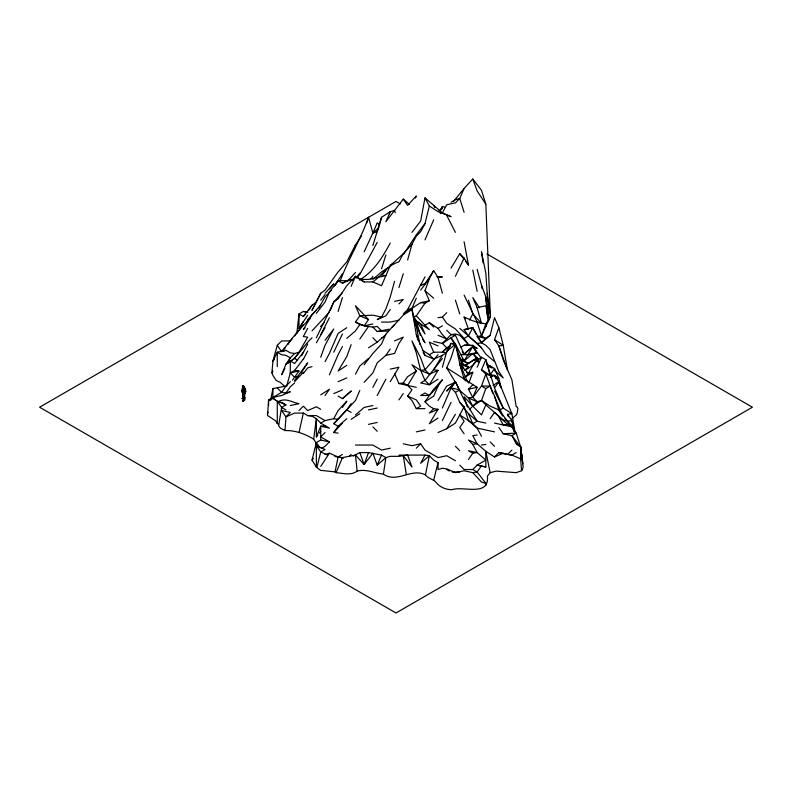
<?xml version="1.0" encoding="UTF-8"?>
<svg xmlns="http://www.w3.org/2000/svg" width="792" height="792" viewBox="0 0 792 792"><rect width="100%" height="100%" fill="white"/><g stroke="black" fill="none" stroke-linecap="round" stroke-linejoin="round"><path stroke-width="1.19" d="M277.269 366.666L277.269 352.232L285.962 350.351L290.308 352.856L294.654 353.48L299 352.232L307.682 337.164L303.336 336.541L307.682 328.383M498.861 427.482L503.207 433.759L511.899 435.64L516.245 443.797L520.591 446.302L523.146 466.607L522.591 468.993L521.591 470.725L516.245 472.656L496.208 471.131L490.169 472.656L487.407 476.081C489.555 497.218 463.142 485.635 451.935 489.713C446.421 489.694 440.59 487.585 436.907 483.348C434.115 479.081 428.383 478.972 425.433 474.913C411.414 467.498 396.861 483.763 383.407 474.091C374.537 473.279 366.3 468.686 357.133 471.111C351.143 475.745 342.946 473.26 336.125 472.656L335.056 471.903L320.443 470.309L316.374 467.141L316.374 442.55L320.72 440.035L329.413 441.916L325.067 446.312L321.592 448.322M317.82 435.026L316.374 436.907L316.374 418.711L312.028 416.206L307.682 415.582L303.336 413.068L294.654 413.068L285.962 416.839L285.011 430.561C295.277 430.214 304.969 433.927 313.662 439.105L316.374 443.5M485.833 467.003L477.14 465.122L485.833 467.003L485.833 451.321L477.14 443.787L468.448 440.025L472.794 444.421L477.14 452.578L485.833 460.103L477.14 465.122L472.794 469.517L464.102 469.517L459.756 465.122M243.679 397.723L242.203 398.683L243.223 398.703L242.203 398.683L243.649 397.208L243.203 395.446M244.629 397.921L244.589 392.882L244.174 396.693M242.421 386.951C241.936 386.041 243.599 387.922 244.025 386.763M244.936 391.416L244.154 392.882L242.392 391.594L243.966 387.229L243.134 385.773L242.451 387.357M243.708 387.1L244.748 388.298L243.966 387.229L243.104 388.199L242.6 387.199M244.54 398.277L244.48 397.079L244.698 398.475L244.124 398.534M243.104 388.199L242.926 387.337L242.481 391.466L242.203 390.773L242.5 388.139L243.332 388.258L242.619 389.149L242.698 392.208L245.243 391.674L245.371 389.565L244.471 393.268L245.104 392M242.679 388.011L243.53 387.872L242.5 388.139L242.778 388.892C242.807 395.584 241.679 385.06 243.53 387.872C244.669 386.526 242.986 386.714 242.995 388.001L243.411 387.179L244.471 387.664L243.857 387.041M242.461 391.555L242.401 388.684L242.778 387.189L243.372 387.278L242.995 388.001L242.639 387.357M243.372 387.278L242.481 386.308M244.51 396.931L244.094 394.723L244.718 400.049L242.807 401.029L243.52 399.812L243.362 393.456L244.104 392.703M243.51 399.178L243.55 398.485L244.253 399.406L243.847 399.891L244.253 399.406M278.715 424.166L277.269 423.562L275.715 420.879L267.587 415.533L268.577 399.901L272.923 398.643L277.269 401.148L281.615 407.425L278.606 425.769L280.467 428.175L285.011 430.561M243.857 387.258L242.718 391.387M284.189 385.882L280.229 382.348L276.18 380.467L272.923 375.329L271.923 372.893L272.923 361.023L277.269 345.332L281.615 340.946L290.308 340.946L292.476 338.432M242.55 390.02L242.481 390.694L243.065 388.377L242.273 391.129L242.797 392.981L243.421 393.347L244.639 391.971M244.461 397.713L244.312 394.852L242.916 391.644L243.827 395.653M245.035 392.07L242.906 392.703L244.085 393.277L242.797 392.981L242.867 390.347L244.48 389.971L244.52 390.713M271.923 372.893L272.923 371.012M296.842 333.274L299 313.978L303.336 311.464L307.682 312.088M244.738 391.931L242.54 391.941L242.778 390.129M242.56 388.743C243.659 388.12 242.461 387.001 242.847 388.03M313.662 439.105L316.374 418.711L320.72 423.106L329.413 428.116L320.72 426.235L316.374 436.907M307.355 321.978L307.682 319.612L316.374 310.197M383.407 474.091L385.892 457.598L390.238 456.34L398.93 456.34L407.623 455.093L411.969 467.013L403.276 455.717L406.286 474.398M242.897 386.427L242.956 387.526M242.481 393.04L243.194 396.574L243.332 395.723M245.084 391.307L245.371 389.565M441.986 208.969L442.382 206.633L444.55 206.95M244.401 396.089L244.56 395.129M244.193 396.089L244.946 392.446L244.53 394.376M244.154 394.089L242.916 391.644M424.997 197.842L429.343 205.999L438.035 211.642L451.064 216.671L442.382 212.9L424.997 197.842L420.651 221.057L411.969 232.353M243.689 395.05L244.312 394.852L244.134 393.842L243.689 395.05L244.431 396.287M270.755 399.277L272.923 388.605L285.962 386.1L290.308 381.714M335.056 471.903L338.105 456.974L342.441 454.459M425.433 474.913L429.343 455.717L424.997 455.093L398.93 455.093M242.52 390.486L242.481 391.466M299 432.521L303.336 413.068M307.147 321.889L307.682 319.612M316.374 467.141L312.028 460.112L316.374 442.55L320.097 447.925M316.919 467.329L320.72 451.955L325.067 449.45L316.374 445.678L320.72 451.955L327.235 454.935M407.623 259.964L411.969 244.273L416.305 236.115L420.651 231.729L424.997 223.572L429.343 205.999M433.689 480.19L438.035 462.617L433.689 460.103L429.343 455.717L420.651 463.241L424.997 455.093M459.756 328.363L477.14 343.431L481.487 342.797L490.169 335.273L494.515 317.701L498.861 327.74L503.207 345.312L507.553 370.408L498.861 345.936L494.515 339.659L498.861 327.74M243.758 394.406L243.857 397.138M354.242 249.589L355.479 244.926L361.498 235.798M286.585 386.377L290.308 372.923L294.654 370.418L303.336 359.123M394.584 281.299L390.238 296.99L385.892 308.91L381.546 317.067L377.2 319.572L385.892 315.81L390.238 309.533M442.382 367.25L446.728 351.559L451.064 343.401L455.41 344.025L464.102 360.984L468.448 363.498L477.14 357.845L478.714 359.558M267.34 414.246L267.963 412.097M244.372 388.714L243.669 388.466L244.164 387.793L245.51 389.615L245.084 390.763L245.342 389.209L245.708 391.317L244.867 391.535L243.59 390.01M366.844 222.859L368.518 217.305L372.864 232.996L364.172 251.826M395.208 212.721L394.584 210.395L390.238 211.652L381.546 217.295L377.2 231.739L372.864 232.996L377.2 222.958L379.813 224.463M244.56 399.554L243.857 400.841L242.807 401.029L243.738 399.673M372.864 245.54L381.546 217.295M340.273 280.695C348.381 259.103 360.796 239.184 368.518 217.305M338.105 311.414L342.441 297.614M381.546 268.755L385.892 254.955M398.93 287.575L403.276 273.765M242.421 390.03L242.778 388.892M242.867 390.347L242.649 391.971C243.946 393.664 246.946 390.387 245.371 392.218M243.292 389.308L243.57 388.07L242.669 389.209L242.58 388.506M389.446 213.929L390.238 211.652L385.892 221.691L403.276 199.099L409.355 204.366M244.857 391.278C246.411 390.288 244.292 387.793 244.946 390.129M320.72 357.232L325.067 345.302L333.759 328.987L325.067 340.283M351.133 344.668L346.787 356.598L338.105 371.022L346.787 365.379M413.701 317.305L416.305 315.8L424.997 303.257L429.343 300.742L424.997 290.704L429.343 278.784L433.689 270.626L438.035 277.537L442.382 293.218M353.311 456.034L359.825 452.578L364.172 464.498L372.864 453.202L377.2 465.132L385.892 457.598L381.546 455.093L368.518 452.578L364.172 464.498L355.479 455.093L342.441 457.598L334.838 456.499M490.169 335.273L485.833 338.412L481.487 335.897L485.833 323.978L490.169 317.077L481.487 335.897L477.14 336.531L481.487 342.797L485.833 345.312L490.169 349.698L498.861 371.666L503.207 377.942L494.515 370.408M468.844 383.11L472.794 372.27L468.448 373.527L464.973 377.042M467.359 407.088L464.102 396.733L472.794 406.147L481.487 400.505L485.833 388.585L490.169 386.07L485.833 374.151L481.487 369.755L485.833 359.716L481.487 357.212L477.14 360.35L472.794 365.369L468.448 373.527L466.706 372.527M243.174 389.575L243.54 388.674M330.284 310.543L333.759 302.009L342.441 292.594M415.444 198.089L416.305 195.961L407.623 205.375L403.276 199.099M336.125 472.656L342.441 457.598M244.134 387.555L244.471 387.664M351.133 286.318L355.479 276.279L364.172 281.922L372.864 281.922L381.546 285.694L390.238 265.607L403.276 253.688L411.969 244.273M333.759 352.202L342.441 334.006M329.413 374.794L338.105 354.717L342.441 346.559M359.825 390.466L355.479 400.505L333.759 423.73L338.105 426.235L346.787 418.711M424.997 239.877L433.689 219.8M416.305 298.238L411.969 308.276L407.623 309.533L403.276 313.929L420.651 302.633L429.343 300.742M490.416 317.612L485.833 204.118L481.487 190.318L472.794 179.012L464.102 188.427L459.756 198.475L455.41 202.861L446.728 204.742L442.382 212.9L440.203 213.533M455.41 276.279L464.102 258.083L459.756 253.697L451.064 268.122M377.2 465.132L381.546 455.093M424.997 401.762L433.689 389.209L442.382 379.794L438.035 386.07L433.689 396.109L424.997 401.762L429.343 406.147L433.689 408.662L438.035 409.286L429.343 423.72L438.035 418.067M485.833 423.096L477.14 421.205L464.102 399.871L455.41 381.675L446.728 391.09L455.41 382.308L446.728 367.874L451.064 357.835L455.41 344.025L451.064 337.768L442.382 343.411L433.689 341.53M442.382 408.028L451.064 387.951L455.41 381.675L459.756 390.466L468.448 397.99L477.14 401.762L481.487 400.505L490.169 406.147L498.861 409.919L507.553 421.215L508.424 423.472M451.064 402.376L442.382 420.582M477.14 367.25L481.487 357.212M481.487 400.505L485.833 404.89L481.487 414.939L472.794 406.147L468.448 397.99L472.794 397.366L477.14 387.328L446.728 367.874M244.005 392.367L243.679 393.089L242.797 392.981L242.471 391.981L243.411 393.673L242.342 392.486L242.5 393.307M244.589 399.297L242.807 401.029M316.374 337.788L333.759 302.009L338.105 298.871L346.787 285.694L355.479 276.279L364.172 281.922M440.847 209.959L442.382 206.633L440.203 210.712M320.72 293.258L312.028 310.207L320.72 293.258L325.067 290.12L338.105 271.913L346.787 261.865L355.479 244.926M446.728 352.192L451.064 343.401L453.242 344.035M284.873 368.468L281.615 374.824L285.962 364.152L290.308 357.875L294.654 353.48M287.595 363.172L290.308 357.875L285.962 355.37L281.615 354.737L277.269 352.232L272.923 361.023L274.507 359.311M301.712 355.717L307.682 344.065M303.336 359.439L307.682 350.965M320.72 334.64L329.413 317.701M244.55 392.169L244.867 391.713M325.067 361.617L329.413 353.46L338.105 333.382L346.787 327.73M403.276 253.688L398.93 261.845C387.882 265.102 381.793 275.398 372.864 281.922M355.479 374.161L359.825 366.003L368.518 358.469M320.72 423.106L325.067 420.592L333.759 418.711L338.105 410.553L346.787 401.138L342.441 407.415M407.623 309.533L424.997 276.903M372.864 387.328L377.2 379.17M377.2 395.485L385.892 379.17M390.238 381.685L398.93 367.25L390.238 369.131M424.997 408.662L416.305 408.662L411.969 400.505L407.623 396.109L411.969 389.842L407.623 385.447L416.305 371.012L411.969 364.736L420.651 370.389L429.343 374.151L438.035 370.389L429.343 384.823L420.651 382.942L424.997 380.427L442.382 358.469M444.985 353.826L442.382 355.331L433.689 369.765L438.035 370.389M469.537 320.057L472.794 313.939L468.448 300.128M477.14 336.531L485.833 338.412L481.487 342.797L472.794 327.74L468.448 335.897L464.102 338.402L455.41 328.987L446.728 323.344L442.382 317.067L438.035 317.691M438.035 400.505L446.728 386.07L455.41 382.308M481.487 358.479L472.794 346.559L464.102 360.984L460.845 360.043M455.41 414.305L446.728 428.729L438.035 432.501M455.41 392.337L459.756 389.832L451.064 387.951L455.41 392.337L459.756 402.376L464.102 406.771L455.41 423.086L446.728 428.729M318.691 308.048L325.067 297L331.383 290.159M316.374 342.797L325.067 327.74M377.2 242.401L359.825 274.408L356.667 277.834M390.238 243.025C382.625 257.252 373.695 271.785 359.34 280.061M245.055 391.397L244.094 392.565L244.886 392.169M245.332 389.793L244.748 390.852L245.263 389.04M242.976 388.565L243.382 387.912M308.93 310.118L312.028 305.187L316.374 302.049M305.078 314.721L303.336 316.483L299 313.978L299 328.403L303.336 321.502M334.996 285.615L338.105 280.685L346.787 280.685L351.133 279.428L353.311 279.903M244.471 393.268L245.035 392.377M242.708 385.882L243.441 385.912L243.025 386.912M242.698 386.714L243.857 386.377L243.441 385.912M243.728 397.327L243.352 398.138M299 328.403L307.682 315.226M334.422 285.962L342.441 273.794M301 373.022L307.682 362.885L294.654 380.457M403.613 254.123L416.305 234.868L424.997 223.572M433.689 270.626L424.997 283.803L420.651 285.061L424.997 284.12M320.72 466.389L329.413 453.202L338.105 456.974L343.53 458.152M287.823 344.53L290.308 340.946M310.296 318.592C299.396 328.244 290.842 340.303 281.615 351.608L277.269 345.332M312.028 337.788C302.762 346.252 297.426 358.35 285.962 364.152L294.654 358.499L299 352.232M285.962 386.1L281.615 392.377L268.577 399.901L268.577 405.484M294.654 370.418L299 371.042L292.476 380.14M277.269 387.981L281.615 392.377L285.962 393L290.308 386.724L294.654 382.962M371.002 278.972L372.864 276.289M359.825 339.025L368.518 326.472L359.825 324.591L355.479 322.087L359.825 315.81L372.864 315.186L381.546 317.067M359.825 324.591L355.479 330.868L346.787 338.402M355.479 322.087L364.172 325.849L368.518 319.572L355.479 305.771L359.825 315.81L368.518 319.572M325.067 395.495L329.413 389.228L320.72 394.871M333.759 423.73L346.787 409.919L351.133 403.653M364.172 382.308L372.864 372.893L377.2 362.855L385.892 355.331L390.238 349.054M338.105 433.135L333.759 432.511L338.105 426.235M394.584 373.527L398.93 383.566L403.276 382.942L407.623 376.665L416.305 371.012M398.93 399.881L403.276 393.604M438.035 354.707L424.997 369.765L420.651 370.389L416.305 352.816L411.969 340.897L420.651 357.845L424.997 369.765L429.343 374.151M478.229 361.142L477.14 359.103L472.794 365.369L465.072 370.389M492.347 375.725L490.169 374.784L494.515 368.508L490.169 366.003L488.001 366.637M514.998 431.62L511.899 413.691L503.207 408.038L494.515 387.961L498.861 381.685L494.515 375.408L490.169 374.784M490.169 418.701L494.515 412.424L507.553 424.354L511.899 426.858L516.245 433.135L520.591 446.935L522.878 463.815M468.448 459.479L472.794 453.202L477.14 452.578L468.448 450.688L472.794 453.202M481.487 465.745L477.14 472.022L472.794 472.646L464.102 470.765L455.41 472.646L446.728 468.884L442.382 468.26L438.035 469.517L438.035 462.617M243.184 387.189L243.53 386.724L242.619 386.308M243.51 396.02L244.055 394.683M303.336 316.483L312.028 305.187M320.72 300.158L325.067 294.505M294.654 335.917L303.336 324.621M316.374 313.315L325.067 302.019L329.413 291.981L338.105 280.685L342.441 283.19L351.133 279.428L352.876 280.427M356.202 277.863L359.825 273.161M303.336 352.222L294.654 363.518L290.308 361.013L290.308 373.21M303.336 373.547L307.682 367.894L312.028 366.637M464.102 188.427L453.677 201.237M420.651 290.08L429.343 278.784M364.172 364.746L372.864 353.45L381.546 344.035L385.892 333.996L403.276 315.167L411.969 309.514L416.305 325.839L419.79 344.411M319.275 433.145L320.72 431.264M469.319 409.662L477.14 401.762L472.794 397.366L481.487 386.07L485.833 374.151L490.169 375.408L485.833 359.716L494.515 387.961M312.028 460.112L313.414 458.41M242.233 391.159L242.5 391.436M329.413 288.862L333.759 283.833L325.067 293.248M324.344 322.304L320.72 326.492L322.463 324.987M451.064 386.694L455.41 381.675M511.899 418.73L516.245 414.968L517.245 413.038L517.869 408.375L517.176 406.9M320.72 305.158L312.028 314.572L303.336 329.64L305.078 327.878M347.579 281.091L355.479 272.537M312.028 330.888L329.413 312.058M382.734 274.052L385.892 270.636M294.654 381.704L303.336 372.29M333.759 432.511L342.441 423.096M429.343 395.485L424.997 392.981L420.651 395.485L429.343 395.485L438.035 386.07M285.09 348.094L281.615 351.608L285.962 350.351M398.93 303.89L403.276 299.495L394.584 301.376M299 410.563L303.336 406.167L307.682 410.563L316.374 406.791L320.72 409.306M368.518 347.807L377.2 342.154L385.892 334.63M391.981 327.225L394.584 324.591M342.441 398.633L351.133 391.1L342.441 398.633L338.105 396.119M325.067 432.511L320.72 436.907L329.413 441.916M442.382 317.067L446.728 312.672M449.985 346.391L446.728 347.807L442.382 352.202L433.689 352.202L429.343 354.707L422.582 350.312M349.401 456.222L351.133 454.459M464.973 370.141L468.448 366.627L460.845 363.33M433.689 408.662L429.343 413.048L438.035 409.286M472.794 397.366L468.448 389.209L472.794 384.823M416.305 448.193L420.651 443.797L424.997 450.074L438.035 457.598L446.728 455.717L455.41 460.726M490.169 472.656L485.833 451.321L494.515 456.974L498.861 452.578L511.899 455.093L520.591 458.855L521.591 470.725M511.899 450.074L507.553 454.459L511.899 455.093L516.245 452.578M372.864 232.996L378.942 227.72M438.907 210.9L442.382 207.88M372.864 279.418L381.546 271.894L390.238 266.241M355.479 414.939L364.172 407.405L372.864 405.524M450.202 345.421L442.382 352.202L445.639 352.668M446.728 351.559L455.41 344.025L459.756 363.488L464.102 379.17L465.548 380.843M460.627 347.312L464.102 345.302L472.794 345.302L477.14 353.46L472.794 346.559L464.102 354.083L460.845 354.559M460.845 354.717L468.448 354.717L477.14 352.826L472.794 353.46L464.102 360.984L462.241 358.301M472.794 346.559L464.102 354.083L462.241 351.4M242.758 393.446L243.768 393.713M351.133 419.334L359.825 413.681M438.035 379.17L429.343 384.823L424.997 380.427L420.651 370.389M465.072 365.379L477.14 357.845L472.794 353.46L468.448 354.717L464.102 354.083L455.41 335.254L451.064 334.63L446.728 330.244M465.072 377.289L472.794 372.27M493.07 385.457L498.861 381.685L511.899 413.691L507.553 414.315L508.385 416.642M451.064 202.237L455.41 199.732L459.756 198.475L464.102 212.276M342.441 283.19L346.787 280.685M281.615 410.563L290.308 412.444L285.962 416.839L281.615 410.563L281.615 407.425L285.962 404.92L281.615 402.405L278.358 401.94M416.305 315.8L424.997 325.215L429.343 322.71L438.035 328.363L442.382 334.63L446.728 339.025L438.035 335.254M438.035 328.363L442.382 325.849M455.41 335.254L451.064 337.768L453.786 343.065M464.973 365.498L468.448 363.498L460.845 360.202M416.305 408.662L420.651 406.147L416.305 399.881L407.623 396.109M499.732 410.048L503.207 408.038L494.515 391.1M242.154 398.445L243.599 397.871M244.114 389.981L245.124 390.961L244.679 390.278L243.045 391.05L245.144 390.119L242.817 390.416M244.075 398.148L244.728 397.594M390.238 264.993L393.495 263.578M394.584 340.897L403.276 337.125L398.93 343.401L394.584 353.44L385.892 355.331M338.105 381.695L346.787 377.923M333.759 393.614L342.441 389.852M423.136 352.648L424.997 355.331L433.689 359.103L442.382 355.331M488.001 366.943L490.169 366.003M490.169 377.299L494.515 375.408L498.861 378.556L501.178 387.922M494.515 456.974L503.207 453.202M245.51 391.763L245.401 390.03L244.263 388.931L243.629 389.189M299 376.061L294.654 377.319L290.308 372.923L299 371.042M494.515 361.627L485.833 354.093L481.487 347.817L468.448 335.897L464.102 329.62L472.794 327.74L476.051 334.333M285.962 393L290.308 391.743L281.615 395.505L272.923 397.396L272.923 388.605M472.794 360.36L477.14 359.103M325.067 454.459L329.413 453.202M242.995 393.228L242.342 392.486L243.54 393.495L242.797 393.169L243.362 394.218M364.172 325.849L372.864 323.968M398.93 320.206L390.238 322.087L381.546 322.087M479.477 307.761L472.794 297.624L477.14 307.662L485.833 305.781L488.654 320.879M365.26 326.007L372.864 327.106L377.2 331.492L389.149 329.215M388.07 331.026L377.2 331.492M381.546 337.768L383.724 337.293M464.102 329.62L472.794 327.74M278.358 401.544C285.783 397.376 292.01 402.475 299 403.663L290.308 405.544M368.518 409.919L377.2 408.038M468.448 389.209L477.14 387.328M368.518 424.354L377.2 422.463M416.305 431.878L424.997 429.987M390.238 448.193L381.546 450.074L372.864 445.055L355.479 445.055M420.651 443.797L411.969 445.678L403.276 443.797M243.659 390.387L244.679 390.278M242.738 388.377L243.332 388.258M438.035 277.537L442.382 276.903L436.946 276.903M372.864 327.106L377.2 326.472L381.546 330.868M464.102 345.302L468.448 344.678L470.616 345.619M325.067 425.611L320.72 426.235L320.72 440.035M477.14 435.006L472.794 435.63L477.14 443.787L472.794 444.421M503.207 433.759L516.245 433.135L511.899 435.64L520.591 446.935L522.492 461.211M481.487 445.045L485.833 444.421M243.669 388.466L244.768 388.427M244.104 387.328L243.352 387.149M243.134 385.773L243.857 386.08M359.825 279.418L368.518 279.418L385.892 275.646L381.546 275.022M502.752 415.731L490.169 386.07L481.487 386.07L485.833 388.585M307.682 415.582L316.374 415.582L325.067 420.592M359.825 452.578L368.518 452.578M452.153 472.022L459.756 472.022M243.075 398.148L243.827 398.178M420.651 302.633L424.997 303.257M465.191 366.161L468.448 366.627M333.759 418.711L338.105 419.334M464.102 295.109L477.14 322.096L485.833 323.978L486.248 326.363M303.336 311.464L307.682 312.404M398.93 383.566L416.305 387.328M494.515 423.096L511.899 426.858M494.515 431.878L477.14 428.106L468.448 420.582L459.756 414.929L464.102 421.205L459.756 427.482L464.102 433.749M268.577 399.901L270.755 400.376M498.861 452.578L506.464 454.232M477.14 307.662L481.487 323.354L472.794 320.839L464.102 317.077L468.448 328.997M513.869 431.026L511.899 425.601L507.553 424.354L503.207 424.977L498.861 416.82M486.001 485.298L485.833 483.318L481.487 482.061L472.794 472.646M244.827 392.466L244.302 390.555M473.883 347.035L477.14 348.44L472.794 345.302M438.035 345.926L429.343 342.154L433.689 352.202M495.604 377.14L498.861 378.556L494.515 368.508L494.891 370.913M285.962 404.92L277.269 401.148L277.269 423.562M243.421 393.347L242.342 392.486M400.277 203.92L396 201.455L39.6 407.217L396 612.988L752.4 407.217L486.971 253.975M403.276 382.942L407.623 385.447M294.654 358.499L297.257 360.004M472.794 469.517L477.14 472.022L485.833 483.318M346.787 409.919L351.133 412.434M446.728 469.517L449.331 471.022M281.615 407.425L285.962 409.939M244.807 398.267L244.55 397.673M494.515 339.659L503.207 345.312L498.861 345.936L503.207 359.736L511.899 379.823L516.245 406.811M415.83 320.819L429.343 329.611L424.997 325.215M481.487 369.755L490.169 375.408M243.273 394.06L244.045 394.307M486.694 364.756L490.169 367.27M516.245 443.797L520.591 446.935M316.374 445.678L318.117 446.935M424.997 290.704L433.689 298.238M486.694 363.627L491.911 368.151M414.572 324.334L416.305 325.839L424.997 342.788L422.512 339.194M485.833 404.89L503.207 419.958L507.553 421.215L511.899 420.592L514.612 431.967M459.756 402.376L468.448 413.681L477.14 421.205L472.794 423.72L468.448 420.582L464.102 406.771M243.114 387.367L242.56 387.506M477.14 343.431L481.487 347.817M429.343 322.71L433.689 327.106M446.728 347.807L442.382 343.411L451.064 334.63L455.41 334.006L459.756 335.263L468.448 344.678L464.102 338.402M504.95 418.582L511.899 425.601M429.343 354.707L433.689 359.103M490.169 441.916L494.515 446.302M372.864 337.768L377.2 342.154M455.41 446.302L459.756 450.688M372.864 426.858L377.2 431.244M272.923 397.396L275.537 400.029M472.794 313.939L481.487 323.354M461.568 369.864L459.756 364.112L468.448 373.527M464.102 317.077L465.548 318.75M459.756 253.697L464.102 259.34M465.548 261.221L468.448 264.993L464.102 241.768M472.794 353.46L477.863 360.043M244.886 388.971L245.589 389.971L244.728 389.288L244.688 387.862M507.553 414.315L511.899 420.592L513.85 431.036M462.241 363.31L463.478 365.112M485.833 204.118L477.14 190.941L472.794 179.012M464.102 258.083L468.448 264.993M477.14 360.35L478.378 362.32M502.583 415.84L498.861 409.919L494.515 396.109M459.756 364.112L461.003 366.092M413.206 315.889L424.997 333.996L420.651 323.958L416.305 320.819L420.344 335.392M481.487 436.263L477.14 428.106L472.794 423.72L468.448 413.681M446.728 215.414L455.41 232.353M458.132 354.351L464.102 366.003M433.689 205.375L434.778 207.563M494.515 375.408L495.891 378.685M459.756 363.488L467.537 382.011M411.969 309.514L416.305 334.62L424.997 355.331M477.14 269.389L481.487 285.08L485.833 297L488.258 319.8M414.335 320.423L416.305 325.839M490.169 386.07L492.654 393.07M243.857 398.643L244.659 399.812M242.936 394.139L243.124 394.683M455.41 344.659L463.35 368.726M477.14 322.096L481.487 335.897M455.41 300.128L459.756 313.929M500.534 387.238L498.861 381.685L499.732 385.268M416.305 334.62L417.978 340.174M243.194 396.574L242.788 393.525M472.794 270.013L477.14 291.347M481.487 285.08L482.08 288.674M483.021 262.786L481.487 251.816L485.833 273.151L488.941 319.503M487.278 293.238L490.169 313.949M244.243 392.674L244.431 394.347M355.479 455.093L357.133 471.111M242.619 391.01L242.718 391.941M243.263 396.148L243.421 397.851M245.114 388.496L245.253 390.01L245.233 388.842M485.833 297L487.219 315.226M520.591 446.302L520.591 458.855"/></g></svg>
